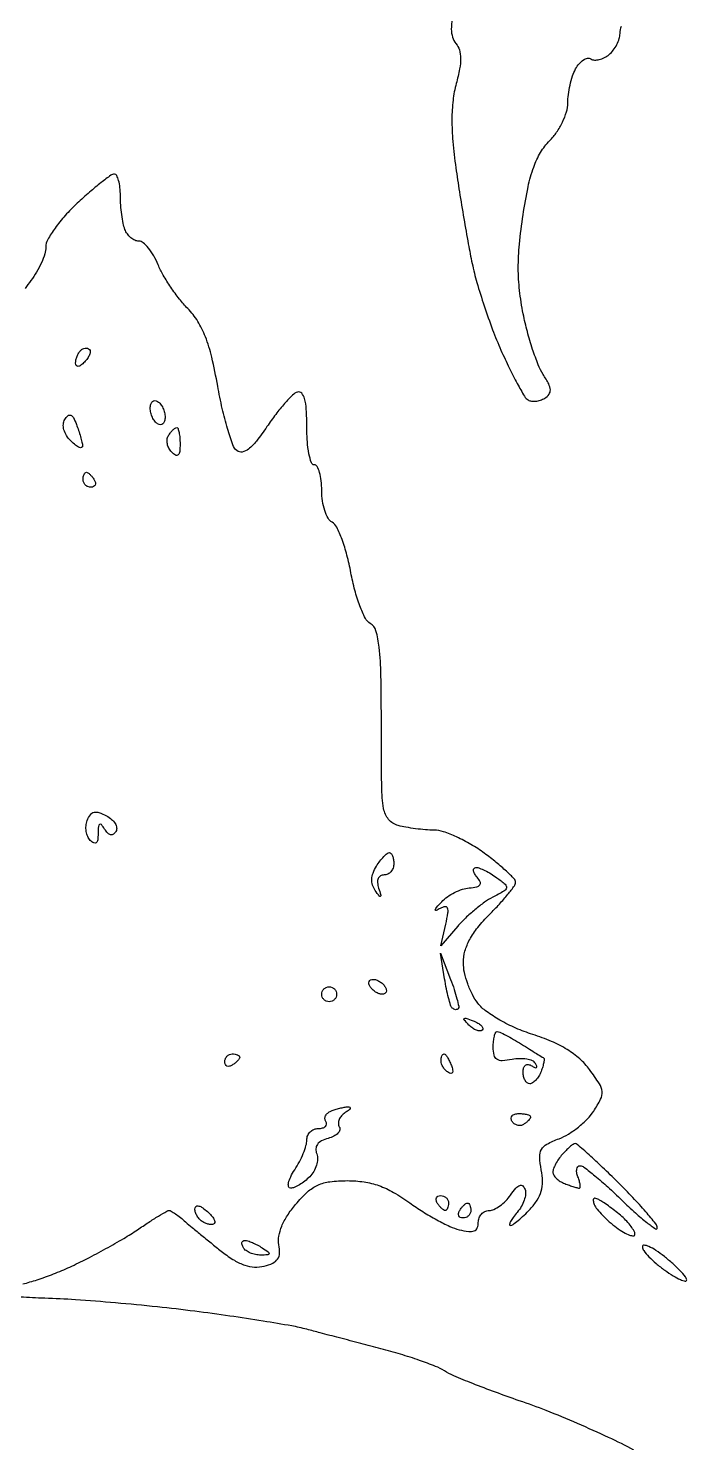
# Model space of a CAD drawing. Extents: x 0 to 102, y 0 to 135.
# Drawn here: x 37.62 to 45.09, y 35.6 to 51.65 of the extents above; entities that cross this region are included whole.
import ezdxf

# ---------------------------------------------------------------- set-up
doc = ezdxf.new("R2010")
doc.units = 0
doc.header["$MEASUREMENT"] = 0

msp = doc.modelspace()

# ---------------------------------------------------------------- linework, layer by layer
for points in [[(42.427435, 51.758983, 0.050282), (42.416839, 51.641108, 0.070858), (42.430719, 51.550683, 0.100066), (42.4692, 51.4791, -0.101896), (42.507866, 51.406546, -0.069916), (42.521564, 51.313991, -0.048784), (42.51053, 51.191943, -0.018848), (42.472521, 51.026133, 0.037271), (42.43616, 50.835551, 0.027422), (42.423438, 50.620861, 0.022976), (42.43388, 50.369917, 0.013056), (42.468347, 50.067925, 0.004246), (42.508828, 49.796857, 0.003025), (42.558583, 49.493916, 0.003054), (42.609555, 49.205535, 0.00651), (42.653215, 48.9834, 0.018856), (42.706989, 48.768139, 0.009705), (42.789615, 48.502837, 0.009632), (42.88532, 48.232789, 0.014352), (42.980272, 48.000842, 0.008486), (43.073786, 47.799196, 0.011649), (43.165126, 47.621368, 0.008484), (43.246698, 47.477152, 0.121972), (43.287573, 47.435375, 0.106996), (43.325545, 47.421925, 0.058493), (43.375163, 47.421411, 0.054324), (43.428102, 47.432974, 0.057563), (43.476213, 47.45554, 0.092433), (43.525151, 47.500039, 0.180213), (43.540127, 47.549871, 0.10491), (43.521278, 47.617004, 0.021145), (43.458771, 47.724908, -0.047752), (43.402887, 47.834405, -0.014552), (43.339464, 48.009583, -0.014425), (43.279481, 48.211013, -0.015276), (43.23247, 48.41177, -0.022173), (43.190694, 48.678891, -0.027347), (43.176558, 48.930542, -0.024588), (43.189563, 49.202789, -0.013385), (43.23086, 49.535012, -0.013502), (43.287988, 49.853585, -0.034923), (43.351183, 50.0782, -0.047895), (43.429593, 50.244843, -0.062553), (43.532837, 50.377746, 0.046794), (43.611435, 50.472614, 0.037368), (43.677875, 50.587675, 0.038617), (43.723444, 50.704553, 0.073775), (43.7382, 50.804016, -0.033416), (43.74467, 50.900727, -0.023029), (43.764298, 51.008797, -0.02329), (43.792963, 51.11146, -0.043162), (43.827045, 51.190931, -0.050646), (43.867243, 51.250631, -0.073599), (43.914484, 51.292913, -0.097166), (43.961052, 51.312022, -0.189534), (43.999951, 51.304986, 0.131944), (44.041191, 51.292626, 0.066817), (44.095507, 51.298328, 0.05918), (44.153841, 51.320037, 0.054614), (44.207206, 51.355276, 0.057437), (44.254356, 51.404554, 0.043544), (44.294226, 51.467931, 0.044538), (44.321448, 51.535015, 0.074167), (44.330447, 51.595209, -0.10275), (44.347399, 51.676684, -0.011376)], [(37.554758, 37.405177, 0.014623), (37.718012, 37.452948, 0.014842), (37.903862, 37.519442, 0.01411), (38.088643, 37.597892, 0.010885), (38.283096, 37.692179, 0.007594), (38.49839, 37.806584, 0.007665), (38.701583, 37.922643, 0.015737), (38.856307, 38.020892, -0.005203), (38.982106, 38.104543, -0.007685), (39.09434, 38.175072, -0.004004), (39.190237, 38.232252, -0.133194), (39.215857, 38.2392, -0.139855), (39.238273, 38.232805, -0.013165), (39.286568, 38.201016, -0.016059), (39.342934, 38.158997, -0.011958), (39.40245, 38.109211, 0.006472), (39.477661, 38.044879, 0.002335), (39.586188, 37.955313, 0.002315), (39.705992, 37.858298, 0.002749), (39.820041, 37.767841, 0.02893), (39.955103, 37.674006, 0.055865), (40.074162, 37.618283, 0.068559), (40.184757, 37.597102, 0.074695), (40.293624, 37.607672, 0.046927), (40.391655, 37.642316, 0.133667), (40.446588, 37.688512, 0.142973), (40.46844, 37.754061, 0.056723), (40.461207, 37.849601, -0.090401), (40.460362, 37.948222, -0.054977), (40.492851, 38.060535, -0.04631), (40.556811, 38.182207, -0.030752), (40.650795, 38.30896, -0.031323), (40.784842, 38.449394, -0.0793), (40.90195, 38.527426, -0.077982), (41.038731, 38.565849, -0.029559), (41.237327, 38.5776, -0.037223), (41.426178, 38.563521, -0.048127), (41.594697, 38.521387, -0.044775), (41.761136, 38.444919, -0.026693), (41.944381, 38.326548, 0.016989), (42.092918, 38.226461, 0.015453), (42.252602, 38.133315, 0.015681), (42.400554, 38.058942, 0.047168), (42.506974, 38.021276, 0.027786), (42.613911, 38.000672, 0.124887), (42.6767, 38.007842, 0.20836), (42.710861, 38.041168, 0.097034), (42.723, 38.103129, -0.088515), (42.73227, 38.155082, -0.094835), (42.758868, 38.199229, -0.09998), (42.798522, 38.228763, -0.110663), (42.845103, 38.2392, 0.110048), (42.900651, 38.251576, 0.045688), (42.967372, 38.290646, 0.04229), (43.03391, 38.347328, 0.042443), (43.089875, 38.414335, -0.023243), (43.15012, 38.492363, -0.124519), (43.193538, 38.523299, -0.285978), (43.226698, 38.517067, -0.121015), (43.252833, 38.477785, -0.116171), (43.259004, 38.424313, -0.053207), (43.243401, 38.355418, -0.048659), (43.210498, 38.282963, -0.04832), (43.164149, 38.21805, 0.018892), (43.118269, 38.161183, 0.040586), (43.088371, 38.11349, 0.076073), (43.077558, 38.081608, 0.466487), (43.087292, 38.07, 0.157709), (43.116529, 38.079457, 0.016045), (43.174976, 38.124609, 0.01881), (43.242467, 38.184702, 0.013922), (43.312604, 38.255904, 0.045886), (43.391436, 38.357832, 0.073455), (43.436209, 38.4581, 0.07215), (43.450539, 38.568336, 0.042692), (43.437257, 38.700564, -0.032599), (43.419482, 38.847636, -0.144529), (43.439298, 38.931522, -0.142368), (43.501692, 38.991892, -0.0313), (43.639069, 39.053819, 0.047093), (43.745324, 39.105808, 0.030434), (43.857664, 39.184326, 0.030523), (43.959007, 39.275363, 0.049503), (44.03166, 39.365398, 0.027883), (44.110881, 39.502395, 0.142601), (44.126903, 39.587894, 0.118507), (44.096062, 39.676786, 0.016692), (43.985203, 39.8377, 0.053113), (43.87371, 39.959129, 0.042057), (43.73045, 40.065312, 0.037087), (43.553447, 40.15738, 0.025194), (43.340409, 40.236383, -0.026548), (43.149549, 40.30775, -0.026607), (42.96747, 40.398894, -0.028166), (42.815086, 40.497349, -0.068692), (42.719055, 40.589931, -0.048323), (42.655759, 40.688692, -0.032294), (42.602344, 40.811992, -0.032504), (42.565776, 40.939517, -0.053619), (42.5538, 41.050869, -0.068504), (42.571783, 41.181508, -0.055708), (42.62488, 41.312582, -0.046251), (42.716227, 41.449418, -0.02609), (42.8499, 41.59782, 0.010802), (42.963328, 41.716258, 0.015134), (43.059021, 41.827157, 0.011385), (43.13268, 41.922284, 0.160384), (43.146, 41.962741, 0.195288), (43.130278, 42.00146, 0.012656), (43.041699, 42.08805, 0.016938), (42.926967, 42.18764, 0.011724), (42.790934, 42.292681, 0.02574), (42.639135, 42.392706, 0.025158), (42.476723, 42.477436, 0.025993), (42.326903, 42.537028, 0.080486), (42.219884, 42.554955, -0.0187), (42.123344, 42.559084, -0.011887), (42.01143, 42.570756, -0.011939), (41.901998, 42.58747, -0.021602), (41.81355, 42.607122, -0.15422), (41.705486, 42.676063, -0.133532), (41.649052, 42.798661, -0.038756), (41.627021, 43.047112, -0.002742), (41.6232, 43.743863, 0.004418), (41.618161, 44.314105, 0.02281), (41.598209, 44.628973, 0.040482), (41.562042, 44.817216, 0.200071), (41.496764, 44.90035, -0.150251), (41.442143, 44.957552, -0.024978), (41.380198, 45.098489, -0.025468), (41.322309, 45.277213, -0.020089), (41.277499, 45.475603, 0.018922), (41.233234, 45.673733, 0.024292), (41.176943, 45.851777, 0.023352), (41.11725, 45.992382, 0.152709), (41.065535, 46.047754, -0.136315), (41.019344, 46.094132, -0.048151), (40.981084, 46.180692, -0.043052), (40.95511, 46.289703, -0.036982), (40.9464, 46.407304, 0.027422), (40.940261, 46.519149, 0.043137), (40.921549, 46.613455, 0.053257), (40.894417, 46.67974, 0.275647), (40.8618, 46.6992, -0.324203), (40.828804, 46.723108, -0.030638), (40.802051, 46.825527, -0.030052), (40.783308, 46.964405, -0.018519), (40.7772, 47.12925, 0.01331), (40.771877, 47.329164, 0.052075), (40.752555, 47.450994, 0.120695), (40.719007, 47.512173, 0.294564), (40.67145, 47.524623, 0.116242), (40.616816, 47.491254, 0.016628), (40.526056, 47.395339, 0.018151), (40.424902, 47.272338, 0.014595), (40.324992, 47.133202, -0.016424), (40.206504, 46.96946, -0.059651), (40.116459, 46.87815, -0.121033), (40.044228, 46.84482, -0.22471), (39.983033, 46.860489, -0.135392), (39.937573, 46.92568, -0.013139), (39.877634, 47.110569, -0.015914), (39.817987, 47.339012, -0.011932), (39.766411, 47.593825, 0.013664), (39.69901, 47.92099, 0.034691), (39.627394, 48.152626, 0.046524), (39.54024, 48.327574, 0.054771), (39.426135, 48.473207, -0.027284), (39.331936, 48.580721, -0.017801), (39.234812, 48.714117, -0.017913), (39.149153, 48.851384, -0.032358), (39.09065, 48.970242, 0.032094), (39.040418, 49.072434, 0.041053), (38.980952, 49.158781, 0.046178), (38.921357, 49.219332, 0.177083), (38.872488, 49.2372, -0.109136), (38.827525, 49.247132, -0.066345), (38.781421, 49.276509, -0.061624), (38.741211, 49.319855, -0.064688), (38.713551, 49.371019, -0.042363), (38.69378, 49.439329, -0.015746), (38.677284, 49.53805, -0.015472), (38.665968, 49.647385, -0.018051), (38.6622, 49.751719, 0.025723), (38.65733, 49.846324, 0.040738), (38.642462, 49.926079, 0.049148), (38.620957, 49.982536, 0.28448), (38.595007, 49.9986, 0.159173), (38.554034, 49.985217, 0.008435), (38.443034, 49.901138, 0.012571), (38.313207, 49.793928, 0.008766), (38.172007, 49.666815, 0.022693), (38.035801, 49.52773, 0.026873), (37.920718, 49.384198, 0.027287), (37.83831, 49.254929, 0.128951), (37.8162, 49.170624, -0.074759), (37.804451, 49.092485, -0.030236), (37.766498, 48.991326, -0.029085), (37.711758, 48.885548, -0.032717), (37.647, 48.791115, 0.019049), (37.582229, 48.701985, 0.021832)], [(44.489149, 35.520481, 0.012677), (44.20128, 35.663757, 0.007404), (43.849604, 35.821506, 0.0074), (43.492656, 35.969089, 0.012439), (43.1883, 36.081008, -0.006031), (42.916463, 36.177033, -0.006927), (42.659356, 36.275421, -0.006297), (42.44385, 36.364491, -0.039162), (42.338039, 36.419954, 0.046368), (42.23739, 36.470881, 0.01015), (42.055251, 36.538493, 0.010486), (41.840555, 36.608257, 0.009893), (41.618939, 36.670408, -0.000374), (41.388326, 36.730371, -0.000325), (41.146602, 36.793585, -0.000326), (40.927785, 36.851112, -0.000958), (40.7772, 36.891115, 0.021571), (40.605506, 36.929227, 0.003874), (40.28229, 36.983895, 0.004175), (39.902389, 37.041876, 0.003763), (39.5082, 37.095649, 0.006023), (39.082232, 37.145287, 0.004347), (38.606104, 37.190785, 0.00439), (38.152668, 37.22613, 0.009504), (37.803436, 37.243608, -0.008356), (37.529233, 37.256699, -0.017131)]]:
    msp.add_lwpolyline(points, format="xyb")
for points in [[(38.31111, 48.00909, -0.212536), (38.320385, 47.984931, -0.080535), (38.312573, 47.948813, -0.061283), (38.289833, 47.906803, -0.041736), (38.25471, 47.86527, -0.034019), (38.21323, 47.829081, -0.131573), (38.18189, 47.816281, -0.290264), (38.162525, 47.825372, -0.142677), (38.1546, 47.85258, -0.054831), (38.158736, 47.890185, -0.038674), (38.171167, 47.930888, -0.039129), (38.189394, 47.968433, -0.063896), (38.211, 47.9964, -0.075941), (38.23584, 48.014656, -0.089268), (38.263672, 48.023393, -0.100736), (38.290096, 48.021415, -0.128169)], [(39.0852, 47.4183, -0.091204), (39.117594, 47.388989, -0.053126), (39.144949, 47.344096, -0.050746), (39.163525, 47.291534, -0.059645), (39.1698, 47.239114, -0.069308), (39.163571, 47.194395, -0.14379), (39.144949, 47.16485, -0.190139), (39.11734, 47.154867, -0.131946), (39.0852, 47.1645, -0.091204), (39.052806, 47.193811, -0.053126), (39.025451, 47.238704, -0.050746), (39.006875, 47.291266, -0.059645), (39.0006, 47.343686, -0.069308), (39.006829, 47.388405, -0.14379), (39.025451, 47.41795, -0.190139), (39.05306, 47.427933, -0.131946)], [(38.163248, 47.158885, -0.012182), (38.188207, 47.090271, -0.011594), (38.210237, 47.019389, -0.011619), (38.226787, 46.955875, -0.03975), (38.233254, 46.913721, -0.323483), (38.222457, 46.896228, -0.200593), (38.197236, 46.896324, -0.070565), (38.154578, 46.921932, -0.02597), (38.10229, 46.969053, -0.05417), (38.051919, 47.031704, -0.072823), (38.022033, 47.097998, -0.085863), (38.015281, 47.160956, -0.122891), (38.032283, 47.214216, -0.067735), (38.067628, 47.257142, -0.294726), (38.098561, 47.262562, -0.174482), (38.128802, 47.234658, -0.026714)], [(39.301693, 47.1222, -0.322196), (39.316235, 47.111744, -0.031559), (39.328041, 47.067527, -0.030595), (39.336306, 47.007422, -0.018873), (39.339, 46.93608, -0.02285), (39.335018, 46.84899, -0.178281), (39.31785, 46.812921, -0.339454), (39.289396, 46.809513, -0.062607), (39.244851, 46.844109, -0.074436), (39.213137, 46.886991, -0.072722), (39.195056, 46.937618, -0.077894), (39.192921, 46.987999, -0.11056), (39.207544, 47.030229, -0.027183), (39.232043, 47.065437, -0.033717), (39.258647, 47.095183, -0.035867), (39.28363, 47.116311, -0.158891)], [(38.276507, 46.6146, -0.151918), (38.294335, 46.609055, -0.038439), (38.318214, 46.589749, -0.035638), (38.343343, 46.562383, -0.029505), (38.3661, 46.53, -0.082592), (38.379341, 46.497674, -0.161196), (38.376709, 46.470251, -0.182303), (38.358821, 46.452023, -0.108972), (38.328793, 46.4454, -0.093332), (38.294593, 46.45184, -0.09642), (38.265518, 46.470251, -0.099167), (38.246058, 46.49772, -0.105053), (38.2392, 46.53, -0.042167), (38.241936, 46.562389, -0.061769), (38.250159, 46.589749, -0.081139), (38.262241, 46.608301, -0.210953)], [(38.503826, 42.717206, -0.055039), (38.562142, 42.677193, -0.077994), (38.602797, 42.629296, -0.100895), (38.620135, 42.581354, -0.176673), (38.611694, 42.540523, -0.09681), (38.583051, 42.509565, -0.209767), (38.552034, 42.502706, -0.154568), (38.518849, 42.520947, -0.049216), (38.48372, 42.565918, 0.028212), (38.447087, 42.617103, 0.390453), (38.426441, 42.620196, 0.230437), (38.412803, 42.596489, 0.015304), (38.409695, 42.51573, -0.030245), (38.404795, 42.444123, -0.18277), (38.387564, 42.411843, -0.313912), (38.360275, 42.408814, -0.072029), (38.321027, 42.438133, -0.096874), (38.291577, 42.481904, -0.062839), (38.275044, 42.540818, -0.060016), (38.273229, 42.605152, -0.068787), (38.287183, 42.665004, -0.063588), (38.321823, 42.729418, -0.180402), (38.363432, 42.757483, -0.14575), (38.419618, 42.754502, -0.037248)], [(41.71405, 42.3, -0.228398), (41.733258, 42.290743, -0.0742), (41.749469, 42.262723, -0.056507), (41.760535, 42.221697, -0.037659), (41.7642, 42.1731, -0.085495), (41.755853, 42.124641, -0.093693), (41.731845, 42.083477, -0.100362), (41.69607, 42.055946, -0.11446), (41.654055, 42.0462, 0.131534), (41.613015, 42.035213, 0.163457), (41.586998, 42.005766, 0.120982), (41.579467, 41.958734, 0.057366), (41.591536, 41.89815, -0.004844), (41.616577, 41.817638, -0.310727), (41.612302, 41.804324, -0.418971), (41.600614, 41.805923, -0.00586), (41.554345, 41.86943, -0.07654), (41.522969, 41.93195, -0.089566), (41.514131, 41.997654, -0.080077), (41.528744, 42.068014, -0.048453), (41.566714, 42.14438, -0.021538), (41.607598, 42.203971, -0.028426), (41.650084, 42.254287, -0.028413), (41.688818, 42.290802, -0.17658)], [(42.696472, 42.1308, -0.090591), (42.737075, 42.123382, -0.023208), (42.798622, 42.096794, -0.022864), (42.867184, 42.059347, -0.021438), (42.933577, 42.015036, -0.020156), (43.027464, 41.940397, -0.273618), (43.040872, 41.900558, -0.211356), (43.013494, 41.862698, -0.012453), (42.886297, 41.792677, 0.03554), (42.793829, 41.736066, 0.017677), (42.684874, 41.652243, 0.017451), (42.577605, 41.557014, 0.024492), (42.489314, 41.464291), (42.297928, 41.2425), (42.353603, 41.487768, 0.013584), (42.378846, 41.61488, 0.127018), (42.374211, 41.670054, 0.368893), (42.346482, 41.686208, 0.084126), (42.291188, 41.666201, -0.028931), (42.244582, 41.643273, -0.605446), (42.235183, 41.651022, -0.128846), (42.248497, 41.67764, -0.008307), (42.307231, 41.742392, -0.052209), (42.37168, 41.798144, -0.036296), (42.454485, 41.847361, -0.03668), (42.541919, 41.883341, -0.060544), (42.620168, 41.898888, 0.028679), (42.705628, 41.91028, 0.191763), (42.741066, 41.932935, 0.279815), (42.743752, 41.967569, 0.056171), (42.708328, 42.021578, -0.041496), (42.679012, 42.063544, -0.10506), (42.667454, 42.098716, -0.21444), (42.674758, 42.121182, -0.211566)], [(42.407957, 40.8618, -0.010889), (42.449537, 40.745785, -0.016153), (42.480418, 40.642325, -0.011269), (42.500955, 40.556634, -0.215803), (42.495308, 40.53045, -0.138809), (42.482121, 40.520269, -0.118727), (42.464702, 40.517721, -0.100009), (42.44557, 40.52344, -0.074031), (42.427781, 40.536619, -0.120792), (42.409257, 40.567177, -0.011701), (42.385037, 40.651038, -0.014317), (42.361046, 40.753906, -0.010844), (42.34043, 40.867969), (42.294498, 41.1579)], [(41.031, 40.7772, -0.099038), (41.063287, 40.770741, -0.097945), (41.090749, 40.752349, -0.097945), (41.109141, 40.724887, -0.099038), (41.1156, 40.6926, -0.099038), (41.109141, 40.660313, -0.097945), (41.090749, 40.632851, -0.097945), (41.063287, 40.614459, -0.099038), (41.031, 40.608, -0.099038), (40.998713, 40.614459, -0.097945), (40.971251, 40.632851, -0.097945), (40.952859, 40.660313, -0.099038), (40.9464, 40.6926, -0.099038), (40.952859, 40.724887, -0.097945), (40.971251, 40.752349, -0.097945), (40.998713, 40.770741, -0.099038)], [(41.528614, 40.8618, -0.085235), (41.564842, 40.855579, -0.053414), (41.603722, 40.836949, -0.051777), (41.639227, 40.809562, -0.064269), (41.6655, 40.7772, -0.076764), (41.67919, 40.74485, -0.154201), (41.677576, 40.717451, -0.186277), (41.66123, 40.699304, -0.117858), (41.633186, 40.6926, -0.085235), (41.596958, 40.698821, -0.053414), (41.558078, 40.717451, -0.051777), (41.522573, 40.744838, -0.064269), (41.4963, 40.7772, -0.076764), (41.48261, 40.80955, -0.154201), (41.484224, 40.836949, -0.186277), (41.50057, 40.855096, -0.117858)], [(42.663199, 40.391061, -0.036269), (42.717986, 40.365513, -0.070189), (42.756424, 40.336354, -0.120343), (42.773125, 40.308627, -0.278911), (42.767539, 40.285939, -0.20742), (42.74163, 40.2757, -0.082976), (42.703442, 40.283371, -0.063152), (42.65926, 40.306935, -0.043285), (42.61584, 40.343702, -0.011214), (42.562809, 40.399584, -0.400052), (42.563206, 40.41593, -0.286372), (42.582244, 40.420339, -0.008399)], [(42.937477, 40.2696, -0.112563), (42.965588, 40.26319, -0.008233), (43.03692, 40.227419, -0.011155), (43.121154, 40.181007, -0.00821), (43.212427, 40.126005, 0.000283), (43.302105, 40.070007, 0.000409), (43.381431, 40.020627, 0.000208), (43.448807, 39.9788, 0.006792), (43.465241, 39.968914, -0.293832), (43.47157, 39.956493, -0.023795), (43.465916, 39.918548, -0.026064), (43.453809, 39.87066, -0.016669), (43.43504, 39.816409, -0.044155), (43.409043, 39.763225, -0.051229), (43.375174, 39.718234, -0.058646), (43.338944, 39.687344, -0.14828), (43.306149, 39.6774, -0.170202), (43.277325, 39.687505, -0.094345), (43.252792, 39.716144, -0.074909), (43.236201, 39.75884, -0.055333), (43.2306, 39.809293, -0.068269), (43.237324, 39.858307, -0.168066), (43.257732, 39.887778, -0.20018), (43.289146, 39.895364, -0.099174), (43.328271, 39.880821, 0.030704), (43.36451, 39.86139, 0.244901), (43.382863, 39.862301, 0.366935), (43.387737, 39.876188, 0.04697), (43.372591, 39.906783, 0.157327), (43.337031, 39.937047, 0.056091), (43.272189, 39.955761, 0.048814), (43.191362, 39.961538, 0.040694), (43.105719, 39.952292, -0.032321), (42.994152, 39.938356, -0.1599), (42.933749, 39.954262, -0.198158), (42.901873, 40.000363, -0.053479), (42.8922, 40.090538, -0.023871), (42.895478, 40.15916, -0.038067), (42.9055, 40.217, -0.044515), (42.919955, 40.258305, -0.294386)], [(39.9312, 40.0158, -0.042167), (39.963589, 40.013064, -0.061769), (39.990949, 40.004841, -0.081139), (40.009501, 39.992759, -0.210953), (40.0158, 39.978493, -0.151918), (40.010255, 39.960665, -0.038439), (39.990949, 39.936786, -0.035638), (39.963583, 39.911657, -0.029505), (39.9312, 39.8889, -0.082592), (39.898874, 39.875659, -0.161196), (39.871451, 39.878291, -0.182303), (39.853223, 39.896179, -0.108972), (39.8466, 39.926207, -0.093332), (39.85304, 39.960407, -0.09642), (39.871451, 39.989482, -0.099167), (39.89892, 40.008942, -0.105053)], [(42.333249, 40.0158, -0.2252), (42.349077, 40.00829, -0.029412), (42.37153, 39.977232, -0.029555), (42.395159, 39.934799, -0.020646), (42.41688, 39.884506, -0.036408), (42.43171, 39.835457, -0.155351), (42.429073, 39.805355, -0.32948), (42.412174, 39.795257, -0.1144), (42.383631, 39.804899, -0.061454), (42.351641, 39.830574, -0.051183), (42.324567, 39.864787, -0.053277), (42.306134, 39.901924, -0.088797), (42.3, 39.936193, -0.039867), (42.302434, 39.966675, -0.059132), (42.309767, 39.992415, -0.077771), (42.320525, 40.009928, -0.219607)], [(41.2425, 39.415626, -0.141858), (41.263676, 39.410928, -0.395872), (41.268001, 39.397735, -0.116633), (41.250342, 39.375415, -0.026169), (41.210511, 39.347163, 0.070112), (41.169867, 39.312608, 0.085151), (41.143501, 39.270205, 0.098926), (41.135182, 39.226765, 0.137244), (41.14611, 39.188877, -0.205487), (41.151465, 39.153017, -0.128656), (41.130316, 39.115472, -0.086568), (41.083893, 39.081682, -0.050218), (41.019061, 39.057565, 0.053597), (40.944254, 39.029162, 0.117367), (40.897819, 38.989762, 0.146965), (40.880128, 38.940014, 0.104435), (40.889517, 38.881195, -0.104273), (40.898972, 38.822087, -0.062419), (40.886617, 38.751741, -0.058475), (40.855621, 38.681456, -0.063392), (40.809863, 38.622348, -0.030814), (40.753853, 38.572847, -0.031495), (40.692576, 38.530996, -0.033183), (40.634978, 38.501745, -0.101234), (40.592227, 38.493, -0.346822), (40.570177, 38.510387, -0.116331), (40.57001, 38.554254, -0.059897), (40.59435, 38.621463, -0.02824), (40.64057, 38.701523, 0.02531), (40.692865, 38.790894, 0.023775), (40.737065, 38.886944, 0.024503), (40.767978, 38.975819, 0.071558), (40.7772, 39.039923, -0.100624), (40.787276, 39.089486, -0.098304), (40.815944, 39.131649, -0.097564), (40.858754, 39.159892, -0.097475), (40.909093, 39.1698, 0.059426), (40.95616, 39.175414, 0.127308), (40.988195, 39.192529, 0.191306), (41.000387, 39.217844, 0.157368), (40.993166, 39.247174, -0.131107), (40.983269, 39.279996, -0.121773), (40.990612, 39.314406, -0.105417), (41.014634, 39.34519, -0.07888), (41.051623, 39.367395, -0.019523), (41.0985, 39.384199, -0.014413), (41.151532, 39.399237, -0.014614), (41.202548, 39.410553, -0.031384)], [(43.183307, 39.339, -0.026751), (43.233846, 39.336294, -0.042195), (43.276456, 39.328041, -0.051652), (43.306487, 39.316086, -0.279105), (43.3152, 39.301693, -0.145859), (43.309945, 39.284062, -0.040575), (43.292066, 39.261047, -0.037297), (43.266588, 39.237088, -0.031646), (43.236446, 39.215713, -0.108373), (43.202327, 39.203733, -0.099685), (43.165216, 39.206594, -0.095498), (43.130825, 39.223894, -0.090427), (43.104553, 39.25302, -0.136093), (43.095056, 39.285672, -0.190788), (43.105767, 39.313743, -0.140899), (43.136717, 39.332688, -0.067432)], [(43.82014, 38.997382, 0.137735), (43.798829, 38.989488, 0.018749), (43.76108, 38.959827, 0.020415), (43.718144, 38.920282, 0.015942), (43.67475, 38.874053, 0.02933), (43.634278, 38.822255, 0.029167), (43.600064, 38.765983, 0.030487), (43.576143, 38.713411, 0.091772), (43.569, 38.674822, 0.139466), (43.578683, 38.640784, 0.06102), (43.608309, 38.603859, 0.053693), (43.651629, 38.569859, 0.047976), (43.702819, 38.544351, 0.007509), (43.756456, 38.524688, 0.009322), (43.806942, 38.508084, 0.007879), (43.849626, 38.495656, 0.066993), (43.869364, 38.493, 0.388464), (43.878696, 38.501539, 0.053526), (43.878172, 38.530277, 0.039047), (43.869734, 38.571221, 0.02128), (43.853394, 38.6199, -0.048866), (43.840004, 38.668516, -0.089387), (43.840299, 38.70951, -0.139231), (43.853683, 38.736375, -0.2112), (43.877199, 38.746754, -0.165762), (43.921527, 38.731612, -0.007835), (44.046446, 38.631956, -0.012177), (44.19232, 38.505709, -0.008393), (44.35155, 38.356015, 0.009187), (44.505792, 38.211472, 0.017702), (44.635357, 38.102525, 0.01728), (44.733459, 38.031114, 0.601285), (44.7534, 38.041701, 0.172397), (44.736779, 38.088473, 0.007304), (44.622149, 38.225264, 0.011825), (44.47779, 38.384723, 0.008065), (44.30659, 38.55934, 0.004488), (44.132464, 38.728243, 0.007029), (43.979386, 38.870035, 0.002571), (43.846222, 38.988713, 0.2037)], [(42.295007, 38.4084, -0.093332), (42.329207, 38.40196, -0.09642), (42.358282, 38.383549, -0.099167), (42.377742, 38.35608, -0.105053), (42.3846, 38.3238, -0.042167), (42.381864, 38.291411, -0.061769), (42.373641, 38.264051, -0.081139), (42.361559, 38.245499, -0.210953), (42.347293, 38.2392, -0.151918), (42.329465, 38.244745, -0.038439), (42.305586, 38.264051, -0.035638), (42.280457, 38.291417, -0.029505), (42.2577, 38.3238, -0.082592), (42.244459, 38.356126, -0.161196), (42.247091, 38.383549, -0.182303), (42.264979, 38.401777, -0.108972)], [(44.098719, 38.357626, 0.045606), (44.056509, 38.376767, 0.265012), (44.033382, 38.372475, 0.273112), (44.025752, 38.350622, 0.047539), (44.038865, 38.307044, 0.073282), (44.069883, 38.254537, 0.021859), (44.131666, 38.184605, 0.021413), (44.208813, 38.111183, 0.02164), (44.291695, 38.0449, 0.0224), (44.371532, 37.991849, 0.047252), (44.438528, 37.959711, 0.088351), (44.483025, 37.95177, 0.414318), (44.4996, 37.968339, 0.12632), (44.490002, 38.005722, 0.032134), (44.45611, 38.058965, 0.03068), (44.408217, 38.116705, 0.026864), (44.35155, 38.17092, 0.01013), (44.28719, 38.223964, 0.008246), (44.21621, 38.278212, 0.008348), (44.149161, 38.326016, 0.021452)], [(39.637144, 38.237503, -0.030935), (39.683746, 38.193689, -0.05004), (39.716839, 38.150552, -0.066988), (39.733088, 38.114223, -0.274667), (39.727373, 38.091773, -0.161573), (39.70595, 38.081024, -0.069134), (39.673525, 38.080811, -0.058241), (39.635814, 38.090352, -0.04739), (39.598429, 38.108821, -0.0641), (39.563914, 38.136823, -0.051744), (39.534705, 38.174632, -0.053409), (39.514834, 38.216015, -0.085443), (39.5082, 38.254552, -0.176123), (39.518439, 38.282719, -0.256649), (39.542521, 38.292087, -0.110288), (39.582643, 38.27739, -0.030483)], [(42.601093, 38.3238, -0.210953), (42.615359, 38.317501, -0.081139), (42.627441, 38.298949, -0.061769), (42.635664, 38.271589, -0.042167), (42.6384, 38.2392, -0.105053), (42.631542, 38.20692, -0.099167), (42.612082, 38.179451, -0.09642), (42.583007, 38.16104, -0.093332), (42.548807, 38.1546, -0.108972), (42.518779, 38.161223, -0.182303), (42.500891, 38.179451, -0.161196), (42.498259, 38.206874, -0.082592), (42.5115, 38.2392, -0.029505), (42.534257, 38.271583, -0.035638), (42.559386, 38.298949, -0.038439), (42.583265, 38.318255, -0.151918)], [(40.074257, 37.899505, -0.074451), (40.108994, 37.893629, -0.021733), (40.159872, 37.874499, -0.021318), (40.215993, 37.847685, -0.021347), (40.2696, 37.8162, -0.010223), (40.340897, 37.76803, -0.295079), (40.348764, 37.748463, -0.343021), (40.33402, 37.735576, -0.012098), (40.253443, 37.732895, -0.053738), (40.194843, 37.738675, -0.049393), (40.13705, 37.756832, -0.052761), (40.088524, 37.783881, -0.101161), (40.0581, 37.8162, -0.058538), (40.043013, 37.84853, -0.128516), (40.041278, 37.875568, -0.195945), (40.052652, 37.892983, -0.157323)], [(44.833319, 37.716885, 0.019922), (44.737648, 37.786453, 0.042028), (44.657379, 37.830814, 0.076427), (44.60354, 37.845617, 0.44854), (44.5842, 37.828395, 0.165497), (44.599091, 37.784639, 0.026481), (44.658754, 37.715084, 0.02686), (44.740816, 37.637842, 0.020669), (44.838, 37.5624, 0.016243), (44.935122, 37.497891, 0.033247), (45.015871, 37.455096, 0.052199), (45.071073, 37.437013, 0.498751), (45.087119, 37.450889, 0.157207), (45.072201, 37.488307, 0.017674), (45.010635, 37.557575, 0.020063), (44.929069, 37.636466, 0.015013)]]:
    msp.add_lwpolyline(points, format="xyb", close=True)

doc.saveas('drawing.dxf')
